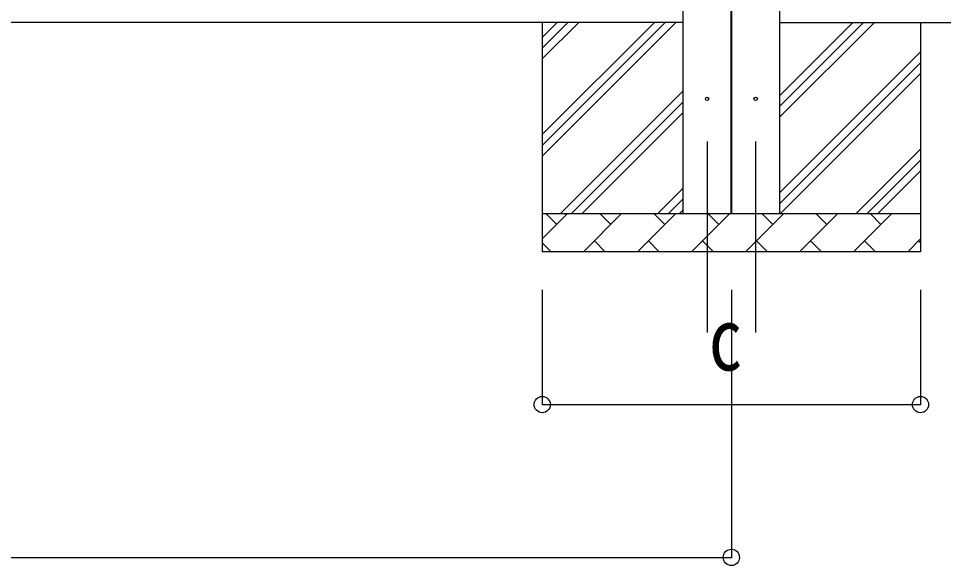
# Model space of a CAD drawing. Units: millimetres, scale not verified. Extents: x -21025 to 21025, y -14850 to 14850.
# Drawn here: x -11341 to -8920, y -7501 to -6070 of the extents above; entities that cross this region are included whole.
import ezdxf
from ezdxf.enums import TextEntityAlignment as Align

# ---------------------------------------------------------------- set-up
doc = ezdxf.new("R2010")
doc.units = ezdxf.units.MM
doc.header["$LTSCALE"] = 60
for name, color, linetype in [('0-4_YKK_12', 2, 'Continuous'), ('0-5_YKK_13', 4, 'Continuous'), ('0-6_YKK_A1', 4, 'Continuous'), ('0-7_YKK_D', 6, 'Continuous')]:
    doc.layers.add(name, color=color, linetype=linetype)
doc.styles.add('ＭＳ ゴシック', font='')
doc.styles.get('ＭＳ ゴシック').set_extended_font_data('MS Gothic')

msp = doc.modelspace()

# ---------------------------------------------------------------- linework, layer by layer
at = {"layer": '0-4_YKK_12'}
for p, q in [((-9538.9, -6391.67), (-9538.9, -6891.67)), ((-9411.9, -6391.67), (-9411.9, -6891.67))]:
    msp.add_line(p, q, dxfattribs=at)
at = {"layer": '0-5_YKK_13'}
for centre in [(-9538.9, -6280), (-9411.9, -6280)]:
    msp.add_circle(centre, 4.5, dxfattribs=at)
at = {"layer": '0-6_YKK_A1'}
for p, q in [((-9601.4, -6580), (-9601.4, -2580.2)), ((-9476.4, -2582.98), (-9476.4, -6580)), ((-9474.4, -6580), (-9474.4, -2582.98)), ((-9349.4, -2580.2), (-9349.4, -6580)), ((-9601.4, -6080), (-14749.4, -6080)), ((-9970.4, -6080), (-9970.4, -6680)), ((-9970.4, -6430.05), (-9620.35, -6080)), ((-9970.4, -6401.77), (-9648.63, -6080)), ((-9970.4, -6373.48), (-9676.92, -6080)), ((-9970.4, -6175.49), (-9874.91, -6080)), ((-9970.4, -6147.21), (-9903.19, -6080)), ((-9970.4, -6118.92), (-9931.48, -6080)), ((-9349.4, -6080), (-7448.41, -6080)), ((-9349.4, -6328.17), (-9101.23, -6080)), ((-9349.4, -6271.6), (-9157.8, -6080)), ((-9349.4, -6299.88), (-9129.52, -6080)), ((-8980.4, -6080), (-8980.4, -6680)), ((-9349.4, -6526.16), (-8980.4, -6157.16)), ((-9349.4, -6554.44), (-8980.4, -6185.44)), ((-9346.68, -6580), (-8980.4, -6213.73)), ((-9922.36, -6580), (-9601.4, -6259.04)), ((-9894.08, -6580), (-9601.4, -6287.32)), ((-9865.79, -6580), (-9601.4, -6315.61)), ((-9148.69, -6580), (-8980.4, -6411.72)), ((-9120.4, -6580), (-8980.4, -6440)), ((-9092.12, -6580), (-8980.4, -6468.28)), ((-9667.8, -6580), (-9601.4, -6513.6)), ((-9639.52, -6580), (-9601.4, -6541.88)), ((-9970.4, -6580), (-8980.4, -6580)), ((-9970.4, -6646.47), (-9903.93, -6580)), ((-9932.48, -6608.55), (-9961.04, -6580)), ((-9862.51, -6680), (-9762.51, -6580)), ((-9791.06, -6608.55), (-9819.61, -6580)), ((-9721.09, -6680), (-9621.09, -6580)), ((-9649.64, -6608.55), (-9678.19, -6580)), ((-9611.23, -6580), (-9601.4, -6570.17)), ((-9579.67, -6680), (-9479.67, -6580)), ((-9508.22, -6608.55), (-9536.77, -6580)), ((-9438.24, -6680), (-9338.24, -6580)), ((-9366.8, -6608.55), (-9395.35, -6580)), ((-9296.82, -6680), (-9196.82, -6580)), ((-9225.38, -6608.55), (-9253.93, -6580)), ((-9155.4, -6680), (-9055.4, -6580)), ((-9083.95, -6608.55), (-9112.51, -6580)), ((-9970.4, -6656.42), (-9946.82, -6680)), ((-9833.95, -6651.45), (-9805.4, -6680)), ((-9692.53, -6651.45), (-9663.98, -6680)), ((-9551.11, -6651.45), (-9522.56, -6680)), ((-9409.69, -6651.45), (-9381.14, -6680)), ((-9268.27, -6651.45), (-9239.72, -6680)), ((-9126.85, -6651.45), (-9098.29, -6680)), ((-9013.98, -6680), (-8980.4, -6646.42)), ((-8985.43, -6651.45), (-8980.4, -6656.47)), ((-8980.4, -6680), (-9970.4, -6680))]:
    msp.add_line(p, q, dxfattribs=at)
at = {"layer": '0-7_YKK_D'}
for p, q in [((-9970.4, -6780), (-9970.4, -7081)), ((-9475.4, -6780), (-9475.4, -7481)), ((-8980.4, -6780), (-8980.4, -7081)), ((-9970.4, -7080), (-8980.4, -7080)), ((-14811.9, -7480), (-9475.4, -7480))]:
    msp.add_line(p, q, dxfattribs=at)
for centre in [(-9970.4, -7080), (-8980.4, -7080), (-9475.4, -7480)]:
    msp.add_circle(centre, 21.25, dxfattribs=at)

# ---------------------------------------------------------------- texts
at = {"layer": '0-7_YKK_D', "style": 'ＭＳ ゴシック', "width": 0.8}
msp.add_text('c', height=165, dxfattribs=at).set_placement((-9535.4, -7040), align=Align.BOTTOM_LEFT)

doc.saveas('drawing.dxf')
